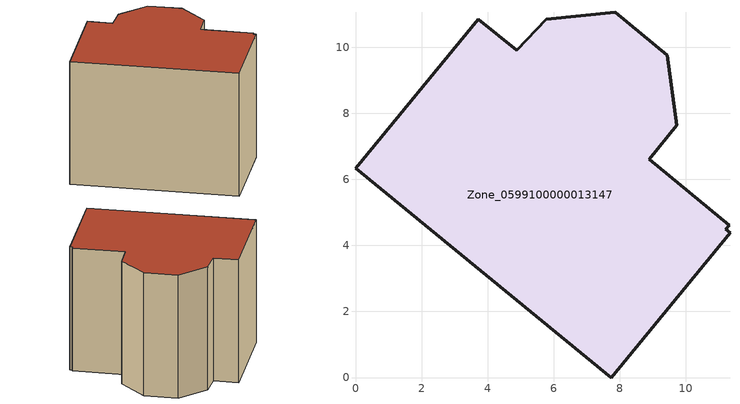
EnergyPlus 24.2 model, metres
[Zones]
Zone_0599100000013147
 floor ground (C_G): 9.72,7.63 8.89,6.6 11.31,4.61 11.21,4.48 11.34,4.39 7.74,0 0,6.33 3.72,10.85 4.88,9.9 5.78,10.84 7.86,11.05 9.44,9.76 z0
 wall outside (C_F): 3.72,10.85 0,6.33 7.74,0 11.34,4.39 11.21,4.48 11.31,4.61 8.89,6.6 9.72,7.63 9.44,9.76 7.86,11.05 5.78,10.84 4.88,9.9 3.72,10.85 z0:7.8
 roof outside (C_R): 7.74,0 11.34,4.39 11.21,4.48 11.31,4.61 8.89,6.6 9.72,7.63 9.44,9.76 7.86,11.05 5.78,10.84 4.88,9.9 3.72,10.85 0,6.33 z7.8
[BUILDING]
Pand.0599100000013147: North Axis=0; Terrain=City; Loads Convergence Tolerance Value=0.04; Temperature Convergence Tolerance Value=0.4; Solar Distribution=FullExterior; Maximum Number of Warmup Days=25; Minimum Number of Warmup Days=1
[Site:Location]
Rotterdam.The.Hague.AP_ZH_NLD Design_Conditions: Latitude=51.96; Longitude=4.45; Time Zone=1; Elevation=-4.5
[SITE:GROUNDTEMPERATURE:BUILDINGSURFACE]
18, 18, 18, 18, 18, 18, 18, 18, 18, 18, 18, 18
[MATERIAL] Thermal Absorptance=0.9; Solar Absorptance=0.7; Visible Absorptance=0.7
Name | Roughness | Thickness | Conductivity | Density | Specific Heat
G.TC.1992-2005 | MediumSmooth | 0.15 | 0.06 | 540 | 1210
F.TC.1992-2005 | Rough | 0.3 | 0.12 | 1920 | 840
R.TC.1992-2005 | MediumRough | 0.2 | 0.08 | 1500 | 1000
[CONSTRUCTION]
C_G: G.TC.1992-2005
C_F: F.TC.1992-2005
C_R: R.TC.1992-2005
[ZONE]
Zone_0599100000013147: Type=1; Multiplier=1; Ceiling Height=Autocalculate; Volume=Autocalculate; Floor Area=autocalculate; Part of Total Floor Area=Yes
[ZONEINFILTRATION:DESIGNFLOWRATE]
Infil_Zone_0599100000013147: Zone or ZoneList or Space or SpaceList=Zone_0599100000013147; Schedule=AlwaysOn; Design Flow Rate Calculation Method=Flow/Area; Flow Rate per Floor Area=0.0015; Constant Term Coefficient=1; Temperature Term Coefficient=0; Velocity Term Coefficient=0; Velocity Squared Term Coefficient=0
[HVACTEMPLATE:ZONE:IDEALLOADSAIRSYSTEM]
Zone_0599100000013147: Maximum Heating Supply Air Temperature=50; Minimum Cooling Supply Air Temperature=13; Maximum Heating Supply Air Humidity Ratio=0.0156; Minimum Cooling Supply Air Humidity Ratio=0.0077; Heating Limit=NoLimit; Cooling Limit=NoLimit; Dehumidification Control Type=ConstantSensibleHeatRatio; Cooling Sensible Heat Ratio=0.7; Dehumidification Setpoint=60; Humidification Control Type=None; Humidification Setpoint=30; Outdoor Air Method=None; Outdoor Air Flow Rate per Person=0.00944; Outdoor Air Flow Rate per Zone Floor Area=0; Outdoor Air Flow Rate per Zone=0; Demand Controlled Ventilation Type=None; Outdoor Air Economizer Type=NoEconomizer; Heat Recovery Type=None; Sensible Heat Recovery Effectiveness=0.7; Latent Heat Recovery Effectiveness=0.65
[ZONECONTROL:THERMOSTAT]
ThermostatControl_Zone_0599100000013147: Zone or ZoneList=Zone_0599100000013147; Control Type Schedule=DualSetpointControlType; Control 1=Thermostat_Zone_0599100000013147; Temperature Difference Between Cutout And Setpoint=0
[THERMOSTATSETPOINT:DUALSETPOINT]
Thermostat_Zone_0599100000013147: Heating Setpoint Temperature Schedule=HeatingSetpoint_Zone_0599100000013147; Cooling Setpoint Temperature Schedule=CoolingSetpoint_Zone_0599100000013147
[SCHEDULE:COMPACT]
HeatingSetpoint_Zone_0599100000013147: Through: 12/31, For: AllDays, Until: 24:00, 21
CoolingSetpoint_Zone_0599100000013147: Through: 12/31, For: AllDays, Until: 24:00, 24
DualSetpointControlType: Through: 12/31, For: AllDays, Until: 24:00, 4
AlwaysOn: Through: 12/31, For: AllDays, Until: 24:00, 1
